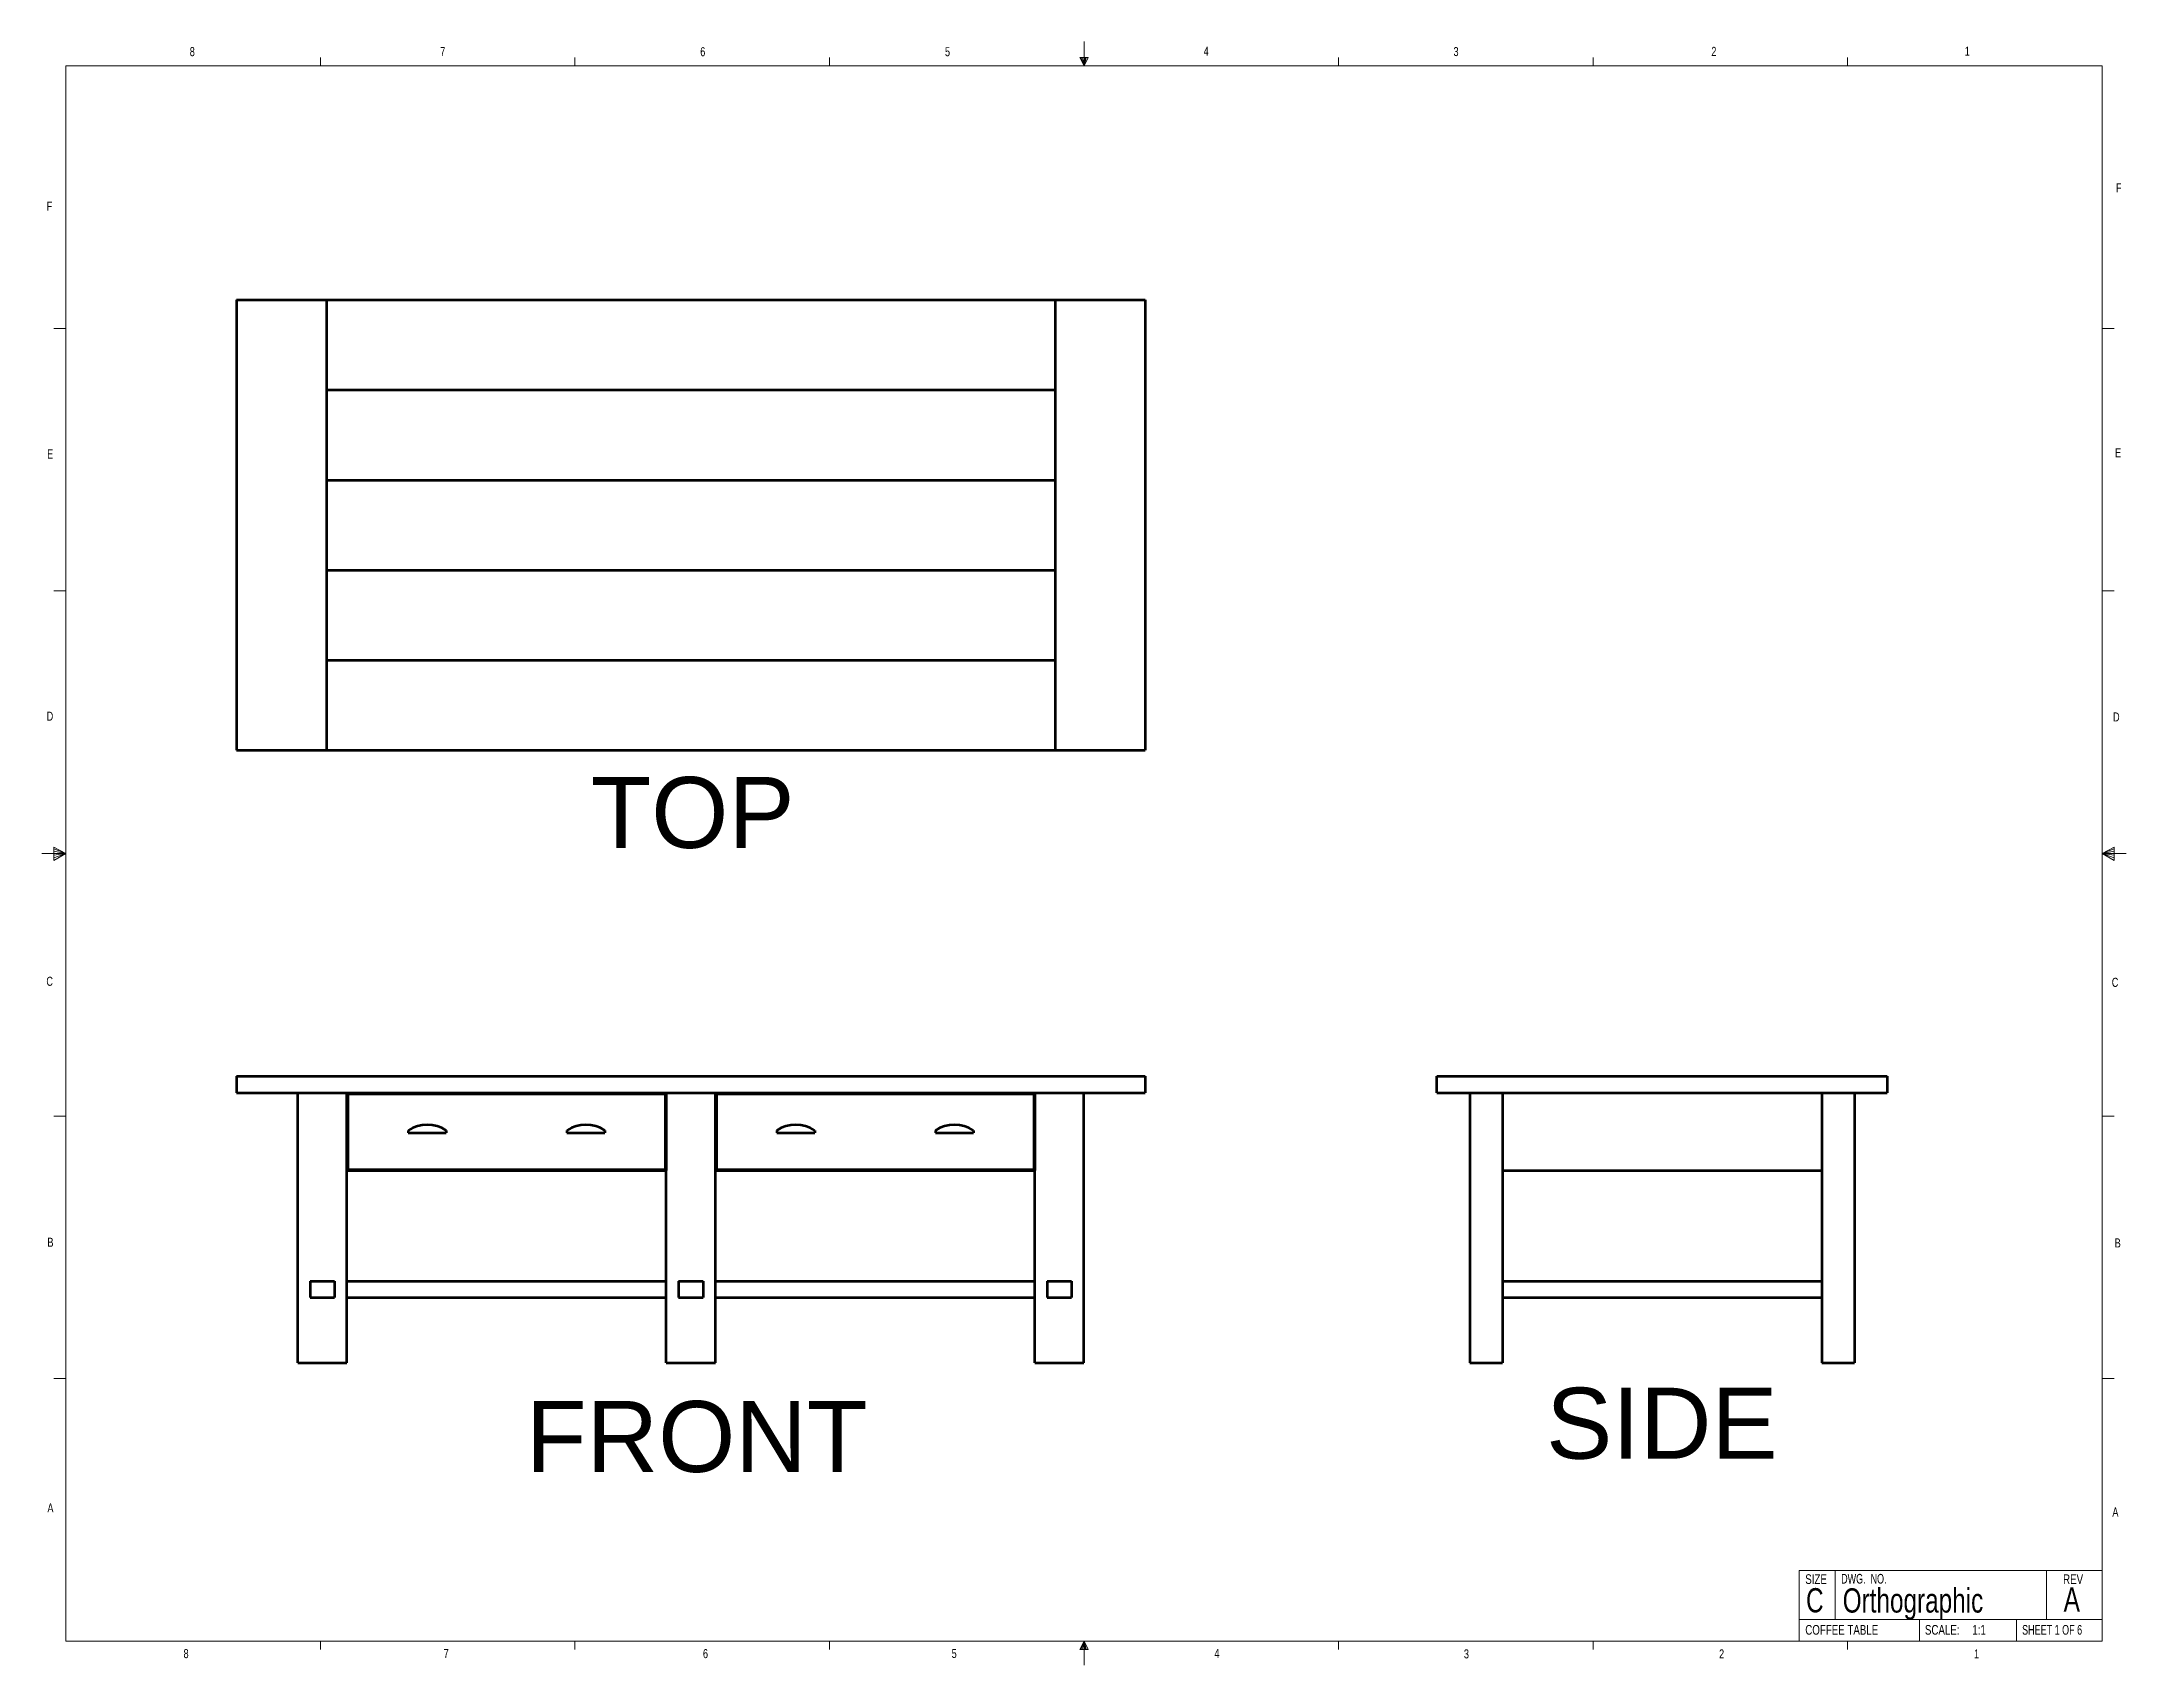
# Paper-space layout 'Front-Top-Side' of a CAD drawing. Header units: inches. Extents: x 0.3 to 21.8, y 0.1 to 16.8.
# The model-space entities are those that its viewports show. They can reach past a viewport. Long polylines and large blocks are cut down to what shows.
import ezdxf

# ---------------------------------------------------------------- set-up
doc = ezdxf.new("R2010")
doc.units = ezdxf.units.IN
doc.header["$MEASUREMENT"] = 0
doc.layers.get('0').update_dxf_attribs({"lineweight": 70, "true_color": 0xc2ced6})
doc.layers.add('FORMAT', color=7, linetype='Continuous')
doc.layers.add('Viewport', color=5, linetype='Continuous')
doc.layers.get('Viewport').off()
doc.styles.add('SLDTEXTSTYLE0', font='TXT', dxfattribs={"width": 0.75})
doc.styles.add('SLDTEXTSTYLE1', font='TXT', dxfattribs={"width": 0.692308})
doc.styles.add('SLDTEXTSTYLE2', font='TXT', dxfattribs={"width": 0.694444})
doc.styles.get("Standard").update_dxf_attribs({"font": 'Arial.ttf'})

msp = doc.modelspace()

# ---------------------------------------------------------------- linework, layer by layer
for p, q in [((458.64733, 73.96001), (458.64733, 46.46001)), ((458.64733, 73.96001), (514.14733, 73.96001)), ((464.14733, 73.96001), (464.14733, 46.46001)), ((508.64733, 73.96001), (508.64733, 46.46001)), ((514.14733, 73.96001), (514.14733, 46.46001)), ((464.14733, 68.46001), (508.64733, 68.46001)), ((464.14733, 62.96001), (508.64733, 62.96001)), ((464.14733, 57.46001), (508.64733, 57.46001)), ((464.14733, 51.96001), (508.64733, 51.96001)), ((458.64733, 46.46001), (514.14733, 46.46001)), ((458.64733, 26.55117), (514.14733, 26.55117)), ((458.64733, 26.55117), (458.64733, 25.55117)), ((458.64733, 25.55117), (514.14733, 25.55117)), ((462.39733, 9.05117), (462.39733, 25.55117)), ((462.39733, 25.55117), (465.39733, 25.55117)), ((465.39733, 9.05117), (465.39733, 25.55117)), ((465.39733, 25.55117), (484.89733, 25.55117)), ((465.39733, 25.55117), (465.39733, 25.05117)), ((465.45983, 25.48867), (484.83483, 25.48867)), ((465.45983, 25.48867), (465.45983, 20.86367)), ((465.45983, 25.48867), (475.14733, 25.48867)), ((475.14733, 25.48867), (484.83483, 25.48867)), ((484.83483, 25.48867), (484.83483, 20.86367)), ((484.89733, 9.05117), (484.89733, 25.55117)), ((484.89733, 25.55117), (487.89733, 25.55117)), ((484.89733, 25.55117), (484.89733, 25.05117)), ((487.89733, 9.05117), (487.89733, 25.55117)), ((487.89733, 25.55117), (507.39733, 25.55117)), ((487.89733, 25.55117), (487.89733, 25.05117)), ((487.95983, 25.48867), (507.33483, 25.48867)), ((487.95983, 25.48867), (487.95983, 20.86367)), ((507.33483, 25.48867), (507.33483, 20.86367)), ((507.39733, 9.05117), (507.39733, 25.55117)), ((507.39733, 25.55117), (510.39733, 25.55117)), ((507.39733, 25.55117), (507.39733, 25.05117)), ((510.39733, 9.05117), (510.39733, 25.55117)), ((514.14733, 26.55117), (514.14733, 25.55117)), ((531.95514, 25.55117), (531.95514, 26.55117)), ((531.95514, 26.55117), (559.45514, 26.55117)), ((531.95514, 25.55117), (559.45514, 25.55117)), ((533.95514, 25.55117), (533.95514, 9.05117)), ((533.95514, 25.55117), (535.95514, 25.55117)), ((535.95514, 25.55117), (535.95514, 9.05117)), ((535.95514, 25.55117), (555.45514, 25.55117)), ((555.45514, 25.55117), (555.45514, 9.05117)), ((555.45514, 25.55117), (557.45514, 25.55117)), ((557.45514, 25.55117), (557.45514, 9.05117)), ((559.45514, 26.55117), (559.45514, 25.55117)), ((465.39733, 25.05117), (465.39733, 21.30117)), ((484.89733, 25.05117), (484.89733, 21.30117)), ((487.89733, 25.05117), (487.89733, 21.30117)), ((507.39733, 25.05117), (507.39733, 21.30117)), ((469.14435, 23.2508), (469.14435, 23.10153)), ((469.14435, 23.10153), (471.46282, 23.10153)), ((471.46282, 23.2508), (471.46282, 23.10153)), ((478.83185, 23.2508), (478.83185, 23.10153)), ((478.83185, 23.10153), (481.15032, 23.10153)), ((481.15032, 23.2508), (481.15032, 23.10153)), ((491.64435, 23.2508), (491.64435, 23.10153)), ((491.64435, 23.10153), (493.96282, 23.10153)), ((493.96282, 23.2508), (493.96282, 23.10153)), ((501.33185, 23.2508), (501.33185, 23.10153)), ((501.33185, 23.10153), (503.65032, 23.10153)), ((503.65032, 23.2508), (503.65032, 23.10153)), ((465.39733, 21.30117), (465.39733, 20.80117)), ((465.39733, 20.80117), (484.89733, 20.80117)), ((465.45983, 20.86367), (484.83483, 20.86367)), ((484.89733, 21.30117), (484.89733, 20.80117)), ((487.89733, 21.30117), (487.89733, 20.80117)), ((487.89733, 20.86367), (507.39733, 20.86367)), ((487.89733, 20.80117), (507.39733, 20.80117)), ((487.95983, 20.86367), (507.33483, 20.86367)), ((507.39733, 21.30117), (507.39733, 20.80117)), ((535.95514, 20.80117), (555.45514, 20.80117)), ((463.14733, 14.05117), (464.64733, 14.05117)), ((463.14733, 14.05117), (464.64733, 14.05117)), ((463.14733, 14.05117), (463.14733, 13.05117)), ((464.64733, 14.05117), (464.64733, 13.05117)), ((465.39733, 14.05117), (484.89733, 14.05117)), ((485.64733, 14.05117), (485.64733, 13.05117)), ((485.64733, 14.05117), (487.14733, 14.05117)), ((487.14733, 14.05117), (487.14733, 13.05117)), ((487.89733, 14.05117), (507.39733, 14.05117)), ((508.14733, 14.05117), (508.14733, 13.05117)), ((508.14733, 14.05117), (509.64733, 14.05117)), ((509.64733, 14.05117), (509.64733, 13.05117)), ((535.95514, 14.05117), (555.45514, 14.05117)), ((463.14733, 13.05117), (464.64733, 13.05117)), ((465.39733, 13.05117), (484.89733, 13.05117)), ((485.64733, 13.05117), (487.14733, 13.05117)), ((487.89733, 13.05117), (507.39733, 13.05117)), ((508.14733, 13.05117), (509.64733, 13.05117)), ((535.95514, 13.80117), (535.95514, 12.80117)), ((535.95514, 13.05117), (555.45514, 13.05117)), ((462.39733, 9.05117), (465.39733, 9.05117)), ((484.89733, 9.05117), (487.89733, 9.05117)), ((507.39733, 9.05117), (510.39733, 9.05117)), ((533.95514, 9.05117), (535.95514, 9.05117)), ((555.45514, 9.05117), (557.45514, 9.05117))]:
    msp.add_line(p, q)
for centre in [(470.30358, 21.49524), (479.99108, 21.49524), (492.80358, 21.49524), (502.49108, 21.49524)]:
    msp.add_arc(centre, 2.10377, 56.5624237, 123.4375763)

psp = doc.layouts.new('Front-Top-Side')

# ---------------------------------------------------------------- linework, layer by layer
at = {"color": 7, "linetype": 'Continuous', "lineweight": 0}
for p, q in [((11.058, 16.566), (11.058, 16.814)), ((0.558, 16.566), (21.558, 16.566)), ((0.558, 16.566), (0.558, 0.316)), ((3.183, 16.566), (3.183, 16.651)), ((5.808, 16.566), (5.808, 16.651)), ((8.433, 16.566), (8.433, 16.651)), ((11.016, 16.651), (11.102, 16.651)), ((11.058, 16.566), (11.016, 16.651)), ((11.058, 16.566), (11.024, 16.651)), ((11.058, 16.566), (11.044, 16.651)), ((11.058, 16.566), (11.071, 16.651)), ((11.058, 16.566), (11.081, 16.651)), ((11.058, 16.566), (11.102, 16.651)), ((13.683, 16.566), (13.683, 16.651)), ((16.308, 16.566), (16.308, 16.651)), ((18.933, 16.566), (18.933, 16.651)), ((21.558, 0.316), (21.558, 16.566)), ((0.558, 13.857), (0.433, 13.857)), ((21.558, 13.857), (21.683, 13.857)), ((0.558, 11.149), (0.433, 11.149)), ((21.558, 11.149), (21.683, 11.149)), ((0.558, 8.441), (0.308, 8.441)), ((0.434, 8.506), (0.434, 8.368)), ((0.558, 8.441), (0.434, 8.506)), ((0.434, 8.488), (0.558, 8.441)), ((0.434, 8.464), (0.558, 8.441)), ((0.434, 8.368), (0.558, 8.441)), ((0.434, 8.395), (0.558, 8.441)), ((0.434, 8.422), (0.558, 8.441)), ((21.558, 8.441), (21.682, 8.506)), ((21.682, 8.488), (21.558, 8.441)), ((21.682, 8.464), (21.558, 8.441)), ((21.682, 8.422), (21.558, 8.441)), ((21.682, 8.395), (21.558, 8.441)), ((21.682, 8.368), (21.558, 8.441)), ((21.558, 8.441), (21.808, 8.441)), ((21.682, 8.506), (21.682, 8.368)), ((0.558, 5.733), (0.433, 5.733)), ((21.558, 5.733), (21.683, 5.733)), ((0.558, 3.025), (0.433, 3.025)), ((21.558, 3.025), (21.683, 3.025)), ((18.433, 1.047), (18.433, 0.316)), ((18.433, 1.047), (21.558, 1.047)), ((18.806, 1.047), (18.806, 0.54)), ((20.986, 1.047), (20.986, 0.54)), ((18.433, 0.54), (21.558, 0.54)), ((19.676, 0.54), (19.676, 0.316)), ((20.677, 0.54), (20.677, 0.316)), ((21.558, 0.316), (0.558, 0.316)), ((3.183, 0.316), (3.183, 0.231)), ((5.808, 0.316), (5.808, 0.231)), ((8.433, 0.316), (8.433, 0.231)), ((11.058, 0.316), (11.016, 0.23)), ((11.016, 0.23), (11.102, 0.23)), ((11.058, 0.316), (11.024, 0.23)), ((11.058, 0.316), (11.044, 0.23)), ((11.058, 0.316), (11.058, 0.068)), ((11.058, 0.316), (11.102, 0.23)), ((11.058, 0.316), (11.081, 0.23)), ((11.058, 0.316), (11.071, 0.23)), ((13.683, 0.316), (13.683, 0.231)), ((16.308, 0.316), (16.308, 0.231)), ((18.933, 0.316), (18.933, 0.231))]:
    psp.add_line(p, q, dxfattribs=at)

# ---------------------------------------------------------------- texts
for s, p in [('TOP', (5.97, 8.498)), ('FRONT', (5.303, 2.062)), ('SIDE', (15.824, 2.199))]:
    psp.add_text(s, height=0.7321).set_placement(p)
at = {"color": 7, "linetype": 'Continuous', "lineweight": 0, "attachment_point": 1}
for s, insert, char_height, style in [('8', (1.835, 16.758), 0.0937, 'SLDTEXTSTYLE0'), ('7', (4.418, 16.758), 0.0937, 'SLDTEXTSTYLE0'), ('6', (7.1, 16.757), 0.0937, 'SLDTEXTSTYLE0'), ('5', (9.624, 16.757), 0.0937, 'SLDTEXTSTYLE0'), ('4', (12.292, 16.762), 0.0937, 'SLDTEXTSTYLE0'), ('3', (14.869, 16.759), 0.0937, 'SLDTEXTSTYLE0'), ('2', (17.528, 16.76), 0.0937, 'SLDTEXTSTYLE0'), ('1', (20.142, 16.762), 0.0937, 'SLDTEXTSTYLE0'), ('F', (21.701, 15.352), 0.0937, 'SLDTEXTSTYLE0'), ('F', (0.359, 15.163), 0.0937, 'SLDTEXTSTYLE0'), ('E', (0.364, 12.608), 0.0937, 'SLDTEXTSTYLE0'), ('E', (21.692, 12.621), 0.0937, 'SLDTEXTSTYLE0'), ('D', (0.359, 9.904), 0.0937, 'SLDTEXTSTYLE0'), ('D', (21.671, 9.896), 0.0937, 'SLDTEXTSTYLE0'), ('C', (0.356, 7.17), 0.0937, 'SLDTEXTSTYLE0'), ('C', (21.658, 7.159), 0.0937, 'SLDTEXTSTYLE0'), ('B', (0.367, 4.478), 0.0937, 'SLDTEXTSTYLE0'), ('B', (21.688, 4.471), 0.0937, 'SLDTEXTSTYLE0'), ('A', (0.367, 1.738), 0.0937, 'SLDTEXTSTYLE0'), ('A', (21.664, 1.696), 0.0937, 'SLDTEXTSTYLE0'), ('SIZE', (18.497, 1.007), 0.1, 'SLDTEXTSTYLE0'), ('C', (18.505, 0.864), 0.25, 'SLDTEXTSTYLE0'), ('DWG.  NO.', (18.867, 1.011), 0.1, 'SLDTEXTSTYLE1'), ('REV', (21.156, 1.006), 0.1, 'SLDTEXTSTYLE0'), ('COFFEE TABLE', (18.497, 0.484), 0.1, 'SLDTEXTSTYLE0'), ('SCALE:', (19.731, 0.484), 0.1, 'SLDTEXTSTYLE0'), ('1:1', (20.22, 0.484), 0.1, 'SLDTEXTSTYLE0'), ('SHEET 1 OF 6', (20.733, 0.484), 0.1, 'SLDTEXTSTYLE2'), ('8', (1.771, 0.236), 0.0937, 'SLDTEXTSTYLE0'), ('7', (4.454, 0.237), 0.0937, 'SLDTEXTSTYLE0'), ('6', (7.128, 0.236), 0.0937, 'SLDTEXTSTYLE0'), ('5', (9.693, 0.237), 0.0937, 'SLDTEXTSTYLE0'), ('4', (12.403, 0.237), 0.0937, 'SLDTEXTSTYLE0'), ('3', (14.976, 0.233), 0.0937, 'SLDTEXTSTYLE0'), ('2', (17.608, 0.233), 0.0937, 'SLDTEXTSTYLE0'), ('1', (20.237, 0.233), 0.0937, 'SLDTEXTSTYLE0')]:
    psp.add_mtext(s, dxfattribs=dict(at, insert=insert, char_height=char_height, style=style))
at = {"layer": 'FORMAT', "char_height": 0.25, "attachment_point": 1, "style": 'SLDTEXTSTYLE0'}
for s, insert in [('Orthographic', (18.883, 0.862)), ('A', (21.162, 0.873))]:
    psp.add_mtext(s, dxfattribs=dict(at, insert=insert))

# ---------------------------------------------------------------- viewports
at = {"layer": 'Viewport', "view_target_point": (496.66594, 63.19796)}
psp.add_viewport(center=(11.084, 8.79), size=(20.862, 15.44619), view_center_point=(13.89214, -20.97416), view_height=91.4472055, dxfattribs=at)

doc.saveas('drawing.dxf')
